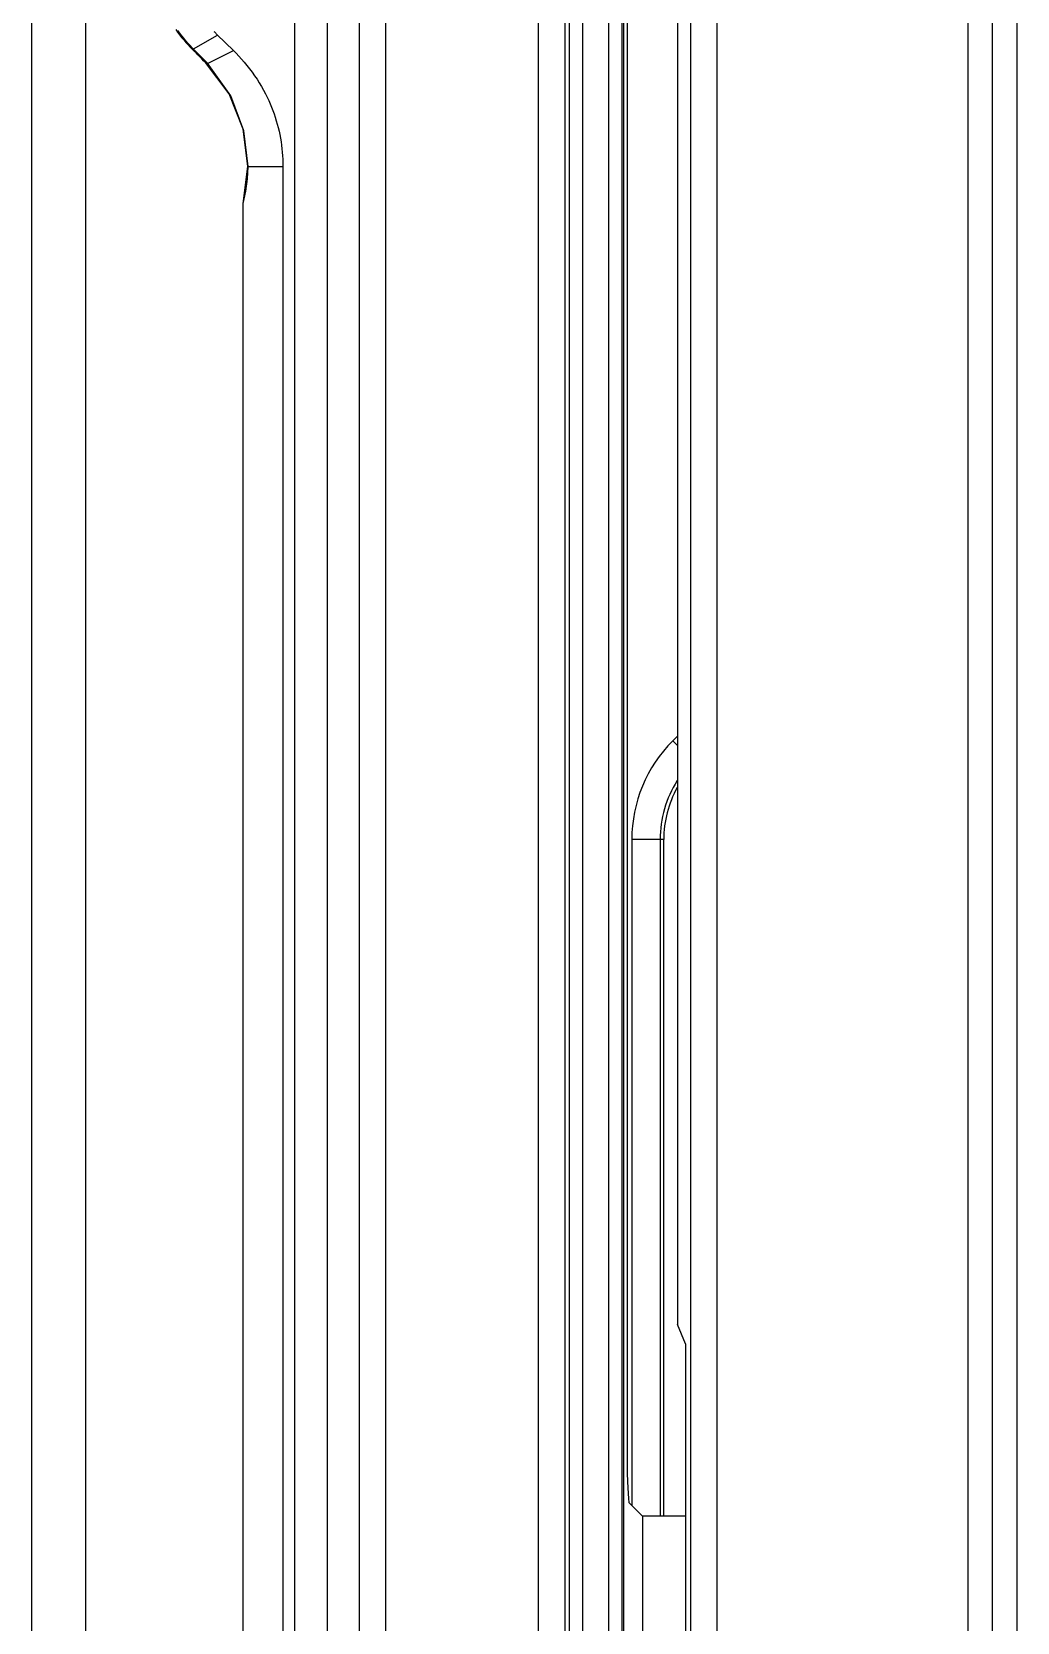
# Model space of a CAD drawing. Header units: millimetres. Extents: x -3132 to 28633, y 682 to 5849.
# Drawn here: x 23846.9 to 23883.5, y 5089.6 to 5148.7 of the extents above; entities that cross this region are included whole.
import ezdxf

# ---------------------------------------------------------------- set-up
doc = ezdxf.new("R2010")
doc.units = ezdxf.units.MM

# ---------------------------------------------------------------- blocks, each defined once
blk = doc.blocks.new('gf')
at = {"linetype": 'Continuous'}
for p, q in [((20080.509, 5019.862), (20080.509, 5447.259)), ((20081.425, 5018.821), (20081.425, 5447.259)), ((20054.561, 5432.418), (20054.561, 5125.971)), ((20055.786, 5126.778), (20055.787, 5399.762)), ((20046.792, 5375.755), (20046.792, 5138.578)), ((20066.792, 5372.669), (20066.792, 5144.2)), ((20066.931, 5372.434), (20066.931, 5267.773)), ((20056.959, 5370.485), (20056.959, 5146.384)), ((20057.958, 5146.434), (20057.958, 5370.434)), ((20063.617, 5370.434), (20063.617, 5146.434)), ((20064.616, 5146.485), (20064.616, 5370.384)), ((20064.775, 5370.146), (20064.775, 5146.723)), ((20065.275, 5146.749), (20065.275, 5370.12)), ((20066.231, 5370.129), (20066.231, 5146.74)), ((20066.739, 5146.273), (20066.739, 5370.596)), ((20044.792, 5155.675), (20044.792, 5361.194)), ((20079.592, 5360.776), (20079.592, 5156.092)), ((20068.792, 5351.197), (20068.792, 5273.331)), ((20069.275, 5351.197), (20069.275, 5165.672)), ((20070.275, 5165.672), (20070.275, 5351.197)), ((20050.806, 5320.73), (20051.697, 5321.248)), ((20051.563, 5321.384), (20051.58, 5321.365)), ((20051.58, 5321.365), (20051.595, 5321.351)), ((20051.595, 5321.351), (20051.606, 5321.339)), ((20051.606, 5321.339), (20051.62, 5321.325)), ((20051.62, 5321.325), (20051.632, 5321.312)), ((20051.632, 5321.312), (20051.646, 5321.298)), ((20051.646, 5321.298), (20051.658, 5321.285)), ((20051.658, 5321.285), (20051.673, 5321.271)), ((20051.673, 5321.271), (20051.685, 5321.259)), ((20051.685, 5321.259), (20052.286, 5320.677)), ((20050.684, 5320.797), (20050.756, 5320.778)), ((20051.319, 5320.197), (20050.756, 5320.778)), ((20051.319, 5320.196), (20052.286, 5320.677)), ((20051.319, 5320.197), (20051.251, 5320.222)), ((20052.835, 5316.363), (20054.129, 5316.363)), ((20054.129, 5316.363), (20054.128, 5200.506)), ((20052.655, 5201.881), (20052.655, 5314.987)), ((20068.792, 5295.193), (20068.618, 5295.019)), ((20068.618, 5295.019), (20068.792, 5294.844)), ((20068.286, 5291.35), (20067.098, 5291.35)), ((20067.098, 5291.35), (20067.098, 5266.603)), ((20068.152, 5291.35), (20068.152, 5266.211)), ((20068.286, 5266.211), (20068.286, 5291.35)), ((20069.089, 5272.614), (20068.792, 5273.331)), ((20069.089, 5272.614), (20069.089, 5259.992)), ((20066.99, 5266.712), (20067.491, 5266.211)), ((20069.089, 5266.211), (20067.491, 5266.211)), ((20067.491, 5266.211), (20067.491, 5250.658))]:
    blk.add_line(p, q, dxfattribs=at)
for points in [[(20050.144, 5321.455), (20050.214, 5321.355), (20050.286, 5321.257), (20050.361, 5321.16), (20050.438, 5321.066), (20050.517, 5320.974), (20050.599, 5320.884), (20050.684, 5320.797)], [(20050.757, 5320.778), (20050.674, 5320.862), (20050.594, 5320.949), (20050.515, 5321.038), (20050.439, 5321.128), (20050.365, 5321.221), (20050.294, 5321.316), (20050.226, 5321.411)], [(20052.286, 5320.677), (20052.389, 5320.574), (20052.491, 5320.467), (20052.592, 5320.356), (20052.692, 5320.24), (20052.79, 5320.12), (20052.886, 5319.997), (20052.981, 5319.869), (20053.074, 5319.737), (20053.164, 5319.603), (20053.249, 5319.467), (20053.33, 5319.332), (20053.406, 5319.199), (20053.476, 5319.068), (20053.541, 5318.939), (20053.6, 5318.813), (20053.655, 5318.689), (20053.707, 5318.566), (20053.754, 5318.443), (20053.8, 5318.319), (20053.842, 5318.193), (20053.882, 5318.065), (20053.919, 5317.936), (20053.952, 5317.807), (20053.983, 5317.676), (20054.011, 5317.546), (20054.036, 5317.415), (20054.057, 5317.285), (20054.076, 5317.154), (20054.092, 5317.023), (20054.105, 5316.893), (20054.115, 5316.761), (20054.123, 5316.629), (20054.127, 5316.497), (20054.129, 5316.363)], [(20052.655, 5314.987), (20052.829, 5316.363), (20052.653, 5317.745), (20052.125, 5319.06), (20051.251, 5320.222)], [(20052.835, 5316.363), (20052.677, 5317.685), (20052.185, 5318.985), (20051.319, 5320.197)], [(20052.655, 5314.987), (20052.755, 5315.442), (20052.815, 5315.901), (20052.835, 5316.363)], [(20066.931, 5267.773), (20066.949, 5267.251), (20066.969, 5266.866), (20066.99, 5266.712)]]:
    blk.add_lwpolyline(points, dxfattribs=at)
for radius, start, end in [(5.188, 135.00003, 180), (4.134, 148.03055, 179.99999), (4, 151.11655, 180)]:
    blk.add_arc((20072.286, 5291.35), radius, start, end, dxfattribs=at)
blk.add_ellipse((20046.792, 5323.946), major_axis=(-15.51, 15.529), ratio=0.024678, start_param=-1.837571, end_param=-1.799613, dxfattribs=at)
blk = doc.blocks.new('*U110')
blk.add_blockref('gf', (-20008.792, -5261.934))
blk = doc.blocks.new('*U111')
at = {"color": 0, "linetype": 'ByBlock', "lineweight": -2, "transparency": 16777216}
blk.add_blockref('*U110', (500, 0), dxfattribs=at)

msp = doc.modelspace()

# ---------------------------------------------------------------- block references
msp.add_blockref('*U111', (23310.901, 5089.228))

doc.saveas('drawing.dxf')
